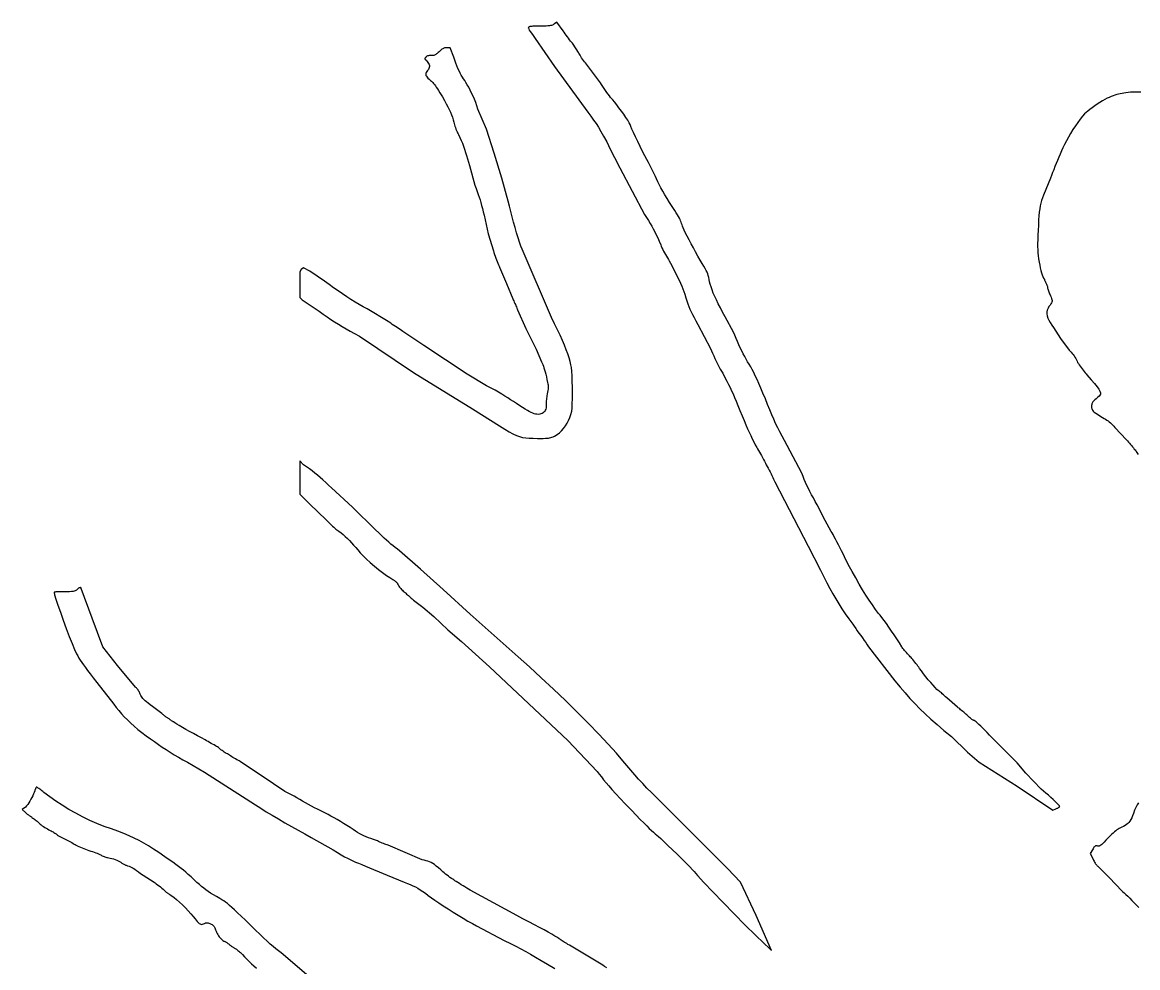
# Model space of a CAD drawing. Extents: x 0.2 to 12.9, y 0.2 to 14.
# Drawn here: x 0.15 to 4.473, y 9.396 to 13.06 of the extents above; entities that cross this region are included whole.
import ezdxf

# ---------------------------------------------------------------- set-up
doc = ezdxf.new("R2010")
doc.units = 0
doc.layers.get('0').update_dxf_attribs({"color": 5, "linetype": 'CONTINUOUS'})

msp = doc.modelspace()

# ---------------------------------------------------------------- linework, layer by layer
at = {"linetype": 'CONTINUOUS'}
for points in [[(2.2132, 13.0541), (2.2106, 13.0523), (2.2079, 13.0508), (2.205, 13.0495), (2.2017, 13.0483), (2.1978, 13.0473), (2.1931, 13.0465), (2.1874, 13.0459), (2.1804, 13.0454), (2.1721, 13.0451), (2.1622, 13.045), (2.1543, 13.045), (2.1471, 13.045), (2.1404, 13.045), (2.1344, 13.0449), (2.1291, 13.0447), (2.1245, 13.0444), (2.1207, 13.044), (2.1177, 13.0435), (2.1155, 13.0429), (2.1141, 13.042), (2.1125, 13.0412), (2.1114, 13.0402), (2.111, 13.0389), (2.1113, 13.037), (2.1126, 13.0342), (2.115, 13.0302), (2.1186, 13.0247), (2.1235, 13.0175), (2.13, 13.0084), (2.1381, 12.997), (2.2132, 12.8889), (2.3423, 12.7117), (2.3541, 12.6958), (2.3644, 12.6814), (2.3739, 12.6677), (2.3831, 12.6533), (2.3926, 12.6374), (2.4031, 12.6187), (2.415, 12.5963), (2.429, 12.569), (2.4456, 12.5358), (2.4655, 12.4955), (2.5616, 12.3153), (2.5693, 12.3031), (2.5765, 12.2916), (2.5831, 12.2806), (2.5894, 12.2698), (2.5953, 12.259), (2.6011, 12.2481), (2.6068, 12.2367), (2.6126, 12.2248), (2.6185, 12.212), (2.6246, 12.1982), (2.6267, 12.1925), (2.6292, 12.1865), (2.6321, 12.18), (2.6354, 12.1734), (2.6389, 12.1667), (2.6426, 12.1599), (2.6464, 12.1533), (2.6502, 12.1469), (2.654, 12.1408), (2.6577, 12.1351), (2.667, 12.1172), (2.6754, 12.1009), (2.6829, 12.0862), (2.6896, 12.0728), (2.6956, 12.0604), (2.7009, 12.0489), (2.7057, 12.0379), (2.71, 12.0272), (2.714, 12.0167), (2.7177, 12.006), (2.722, 11.9924), (2.7259, 11.9803), (2.7297, 11.9692), (2.7335, 11.9587), (2.7376, 11.9486), (2.7422, 11.9383), (2.7473, 11.9276), (2.7534, 11.9161), (2.7605, 11.9033), (2.7688, 11.8889), (2.8168, 11.7958), (2.8207, 11.7872), (2.825, 11.7777), (2.8296, 11.7677), (2.8346, 11.7572), (2.8397, 11.7466), (2.8449, 11.7361), (2.8501, 11.7259), (2.8553, 11.7163), (2.8602, 11.7075), (2.8649, 11.6997), (2.8733, 11.6837), (2.8807, 11.6694), (2.8873, 11.6565), (2.8933, 11.6442), (2.899, 11.6321), (2.9047, 11.6197), (2.9104, 11.6064), (2.9166, 11.5916), (2.9233, 11.5748), (2.9309, 11.5556), (2.9395, 11.5351), (2.9473, 11.5166), (2.9545, 11.5), (2.9611, 11.4849), (2.9673, 11.4711), (2.9733, 11.4583), (2.9791, 11.4461), (2.9849, 11.4345), (2.9909, 11.423), (2.997, 11.4114), (3, 11.4065), (3.0033, 11.4008), (3.0071, 11.3945), (3.011, 11.3877), (3.015, 11.3806), (3.0191, 11.3734), (3.023, 11.366), (3.0267, 11.3589), (3.0301, 11.3519), (3.033, 11.3453), (3.0367, 11.3388), (3.0405, 11.3318), (3.0443, 11.3246), (3.0481, 11.3173), (3.0518, 11.3101), (3.0553, 11.303), (3.0585, 11.2962), (3.0615, 11.2899), (3.064, 11.2842), (3.0661, 11.2793), (3.1952, 11.03), (3.2432, 10.9369), (3.2563, 10.9111), (3.2685, 10.8874), (3.2801, 10.8654), (3.2915, 10.8448), (3.3029, 10.8251), (3.3146, 10.8059), (3.3268, 10.7869), (3.3398, 10.7676), (3.3539, 10.7477), (3.3694, 10.7267), (3.3743, 10.7191), (3.3799, 10.7108), (3.3861, 10.7019), (3.3927, 10.6926), (3.3994, 10.6832), (3.4061, 10.6738), (3.4127, 10.6645), (3.4189, 10.6556), (3.4245, 10.6473), (3.4294, 10.6396), (3.5315, 10.5075), (3.5517, 10.4833), (3.5711, 10.4608), (3.5901, 10.4396), (3.6091, 10.4193), (3.6288, 10.3994), (3.6494, 10.3795), (3.6714, 10.3592), (3.6954, 10.338), (3.7217, 10.3155), (3.7508, 10.2913), (3.8138, 10.2312), (3.8589, 10.1922), (4.006, 10.0991), (4.1441, 10.006), (4.1562, 10.012), (4.1587, 10.0129), (4.1609, 10.0138), (4.1628, 10.0147), (4.1645, 10.0156), (4.1659, 10.0165), (4.1672, 10.0174), (4.1683, 10.0183), (4.1693, 10.0192), (4.1703, 10.0201), (4.1712, 10.021), (4.1699, 10.023), (4.1663, 10.027), (4.1607, 10.0326), (4.1536, 10.0395), (4.1453, 10.0473), (4.1361, 10.0556), (4.1266, 10.0641), (4.117, 10.0724), (4.1077, 10.0802), (4.0991, 10.0871), (4.039, 10.1502), (4.006, 10.1892), (3.8979, 10.2973), (3.889, 10.3069), (3.8804, 10.3159), (3.8723, 10.3242), (3.8647, 10.3316), (3.8577, 10.3382), (3.8516, 10.3438), (3.8465, 10.3483), (3.8424, 10.3516), (3.8394, 10.3537), (3.8378, 10.3544), (3.8367, 10.3546), (3.835, 10.3554), (3.8329, 10.3566), (3.8305, 10.3583), (3.8277, 10.3604), (3.8247, 10.3628), (3.8214, 10.3655), (3.818, 10.3686), (3.8144, 10.3719), (3.8108, 10.3754), (3.807, 10.379), (3.803, 10.3825), (3.7989, 10.386), (3.7947, 10.3894), (3.7905, 10.3926), (3.7866, 10.3957), (3.7829, 10.3985), (3.7797, 10.4011), (3.7769, 10.4034), (3.7748, 10.4054), (3.7327, 10.4414), (3.7282, 10.4459), (3.7238, 10.45), (3.7196, 10.4539), (3.7157, 10.4574), (3.7121, 10.4606), (3.709, 10.4633), (3.7064, 10.4655), (3.7044, 10.4671), (3.7031, 10.4681), (3.7027, 10.4685), (3.6997, 10.4701), (3.6946, 10.4746), (3.6878, 10.4816), (3.6797, 10.4905), (3.6708, 10.5008), (3.6614, 10.5119), (3.652, 10.5235), (3.6429, 10.535), (3.6347, 10.5458), (3.6276, 10.5556), (3.6247, 10.5602), (3.6213, 10.5651), (3.6176, 10.5702), (3.6136, 10.5753), (3.6096, 10.5803), (3.6056, 10.5852), (3.6016, 10.5897), (3.5979, 10.5939), (3.5945, 10.5976), (3.5916, 10.6006), (3.5879, 10.6044), (3.5841, 10.6084), (3.5803, 10.6126), (3.5765, 10.6169), (3.5728, 10.6212), (3.5693, 10.6255), (3.5661, 10.6295), (3.5631, 10.6333), (3.5606, 10.6367), (3.5586, 10.6396), (3.5492, 10.6544), (3.5394, 10.6698), (3.5293, 10.6853), (3.5191, 10.7007), (3.509, 10.7155), (3.4993, 10.7294), (3.4902, 10.742), (3.4819, 10.753), (3.4746, 10.7621), (3.4685, 10.7688), (3.4567, 10.7846), (3.4446, 10.8017), (3.4324, 10.8199), (3.4198, 10.8394), (3.4069, 10.8604), (3.3937, 10.8827), (3.38, 10.9066), (3.3659, 10.932), (3.3514, 10.9591), (3.3363, 10.988), (3.3308, 10.9998), (3.325, 11.0118), (3.3191, 11.0238), (3.3132, 11.0354), (3.3074, 11.0465), (3.302, 11.057), (3.2969, 11.0664), (3.2923, 11.0748), (3.2884, 11.0817), (3.2853, 11.0871), (3.2613, 11.1291), (3.2312, 11.1892), (3.2234, 11.2032), (3.2161, 11.2164), (3.2092, 11.229), (3.2027, 11.2412), (3.1967, 11.253), (3.191, 11.2646), (3.1857, 11.2763), (3.1806, 11.288), (3.1758, 11.3), (3.1712, 11.3123), (3.1141, 11.4204), (3.1038, 11.4387), (3.0944, 11.4559), (3.0857, 11.4724), (3.0776, 11.4886), (3.0698, 11.5049), (3.0622, 11.5216), (3.0546, 11.5392), (3.0469, 11.5579), (3.0387, 11.5783), (3.03, 11.6006), (3.0206, 11.6227), (3.0122, 11.6424), (3.0045, 11.6599), (2.9975, 11.6756), (2.991, 11.6896), (2.9848, 11.7022), (2.9789, 11.7138), (2.973, 11.7246), (2.9671, 11.7348), (2.961, 11.7447), (2.9555, 11.7542), (2.9499, 11.7644), (2.9442, 11.7753), (2.9385, 11.7866), (2.9328, 11.7984), (2.9272, 11.8105), (2.9218, 11.8227), (2.9166, 11.8349), (2.9116, 11.847), (2.9069, 11.8589), (2.8739, 11.9189), (2.8643, 11.9365), (2.8555, 11.9532), (2.8475, 11.9689), (2.8402, 11.9838), (2.8337, 11.9977), (2.828, 12.0108), (2.8232, 12.023), (2.8192, 12.0342), (2.8161, 12.0446), (2.8138, 12.0541), (2.8121, 12.0632), (2.8104, 12.0712), (2.8085, 12.0783), (2.8063, 12.0849), (2.8037, 12.0916), (2.8004, 12.0986), (2.7963, 12.1064), (2.7913, 12.1153), (2.7852, 12.1257), (2.7778, 12.1381), (2.7687, 12.1538), (2.7596, 12.1698), (2.7508, 12.1858), (2.7422, 12.2015), (2.7342, 12.2166), (2.727, 12.2307), (2.7206, 12.2434), (2.7153, 12.2545), (2.7113, 12.2636), (2.7087, 12.2703), (2.707, 12.2755), (2.7053, 12.2805), (2.7035, 12.2855), (2.7016, 12.2905), (2.6993, 12.2958), (2.6966, 12.3014), (2.6933, 12.3075), (2.6893, 12.3143), (2.6845, 12.3218), (2.6787, 12.3303), (2.6681, 12.3463), (2.6582, 12.362), (2.6488, 12.377), (2.6401, 12.3915), (2.6321, 12.4054), (2.6248, 12.4185), (2.6183, 12.4309), (2.6126, 12.4424), (2.6077, 12.4529), (2.6036, 12.4625), (2.5766, 12.5165), (2.5703, 12.5277), (2.5625, 12.5425), (2.5537, 12.5598), (2.5445, 12.5785), (2.5353, 12.5976), (2.5266, 12.616), (2.519, 12.6326), (2.513, 12.6463), (2.509, 12.656), (2.5075, 12.6607), (2.5061, 12.6642), (2.5023, 12.671), (2.4966, 12.6802), (2.4893, 12.6912), (2.4809, 12.7035), (2.4718, 12.7162), (2.4626, 12.7289), (2.4537, 12.7408), (2.4455, 12.7513), (2.4384, 12.7598), (2.4346, 12.7639), (2.4303, 12.7689), (2.4256, 12.7748), (2.4207, 12.7813), (2.4155, 12.7883), (2.4103, 12.7957), (2.4051, 12.8032), (2.4, 12.8109), (2.3951, 12.8185), (2.3904, 12.8258), (2.3363, 12.8979), (2.3327, 12.9026), (2.3289, 12.9075), (2.3251, 12.9125), (2.3214, 12.9177), (2.3179, 12.9227), (2.3147, 12.9275), (2.3119, 12.9321), (2.3094, 12.9362), (2.3075, 12.9399), (2.3063, 12.9429), (2.2853, 12.976), (2.2823, 12.9791), (2.2789, 12.983), (2.2752, 12.9876), (2.2711, 12.9926), (2.2669, 12.9981), (2.2626, 13.0039), (2.2583, 13.0098), (2.254, 13.0157), (2.25, 13.0215), (2.2462, 13.027), (2.2222, 13.0601)], [(1.7658, 12.9459), (1.7616, 12.9426), (1.758, 12.9398), (1.7549, 12.9374), (1.7522, 12.9355), (1.7496, 12.9339), (1.7472, 12.9328), (1.7447, 12.9319), (1.742, 12.9313), (1.7391, 12.931), (1.7357, 12.9309), (1.7323, 12.9309), (1.7292, 12.9309), (1.7265, 12.9308), (1.724, 12.9306), (1.7219, 12.9302), (1.72, 12.9296), (1.7183, 12.9289), (1.7169, 12.9279), (1.7157, 12.9266), (1.7147, 12.9249), (1.7131, 12.9233), (1.7118, 12.922), (1.7109, 12.9208), (1.7104, 12.9198), (1.7102, 12.9189), (1.7104, 12.918), (1.7109, 12.917), (1.7118, 12.9159), (1.7131, 12.9146), (1.7147, 12.9129), (1.7189, 12.9085), (1.7223, 12.9042), (1.7249, 12.9001), (1.7268, 12.8961), (1.7279, 12.8923), (1.7281, 12.8885), (1.7276, 12.8848), (1.7262, 12.8811), (1.7239, 12.8775), (1.7207, 12.8739), (1.7176, 12.8695), (1.7153, 12.8655), (1.7141, 12.8617), (1.7137, 12.858), (1.7143, 12.8544), (1.716, 12.8507), (1.7186, 12.847), (1.7223, 12.8432), (1.727, 12.8392), (1.7327, 12.8348), (1.7354, 12.8321), (1.7382, 12.8293), (1.7411, 12.8262), (1.7441, 12.8227), (1.7474, 12.8187), (1.7509, 12.8141), (1.7547, 12.8087), (1.759, 12.8025), (1.7636, 12.7952), (1.7688, 12.7868), (1.7781, 12.7713), (1.7862, 12.7573), (1.7933, 12.7445), (1.7995, 12.7328), (1.8048, 12.7218), (1.8094, 12.7115), (1.8134, 12.7017), (1.8169, 12.692), (1.82, 12.6824), (1.8228, 12.6727), (1.8239, 12.6679), (1.8253, 12.6628), (1.8269, 12.6574), (1.8287, 12.6519), (1.8307, 12.6464), (1.8328, 12.6411), (1.8349, 12.6361), (1.837, 12.6316), (1.839, 12.6278), (1.8408, 12.6246), (1.8461, 12.6137), (1.851, 12.6026), (1.8556, 12.5913), (1.86, 12.5798), (1.8641, 12.5679), (1.8681, 12.5559), (1.8719, 12.5435), (1.8756, 12.5308), (1.8793, 12.5178), (1.8829, 12.5045), (1.9039, 12.4294), (1.909, 12.4165), (1.9134, 12.4046), (1.9174, 12.3933), (1.9209, 12.3826), (1.9242, 12.372), (1.9273, 12.3613), (1.9303, 12.3503), (1.9333, 12.3386), (1.9365, 12.3261), (1.9399, 12.3123), (1.955, 12.2402), (1.976, 12.1742), (1.978, 12.1676), (1.9802, 12.1607), (1.9827, 12.1535), (1.9853, 12.1463), (1.988, 12.1393), (1.9907, 12.1324), (1.9933, 12.1261), (1.9958, 12.1203), (1.998, 12.1152), (2, 12.1111), (2.027, 12.048), (2.0511, 11.988), (2.0529, 11.9841), (2.0549, 11.9799), (2.057, 11.9753), (2.0591, 11.9706), (2.0612, 11.9658), (2.0632, 11.9612), (2.065, 11.9567), (2.0666, 11.9526), (2.068, 11.949), (2.0691, 11.9459), (2.1021, 11.8739), (2.1411, 11.7928), (2.1622, 11.7447), (2.1648, 11.7392), (2.1673, 11.7334), (2.1696, 11.7272), (2.1719, 11.7205), (2.1742, 11.7132), (2.1764, 11.7052), (2.1787, 11.6963), (2.1811, 11.6865), (2.1836, 11.6757), (2.1862, 11.6637), (2.187, 11.6593), (2.1876, 11.6552), (2.188, 11.6511), (2.1882, 11.647), (2.1881, 11.6426), (2.1877, 11.6379), (2.1871, 11.6327), (2.1861, 11.6269), (2.1848, 11.6202), (2.1832, 11.6126), (2.1824, 11.608), (2.1817, 11.603), (2.1812, 11.598), (2.1808, 11.5931), (2.1806, 11.5882), (2.1804, 11.5836), (2.1803, 11.5795), (2.1802, 11.5758), (2.1802, 11.5728), (2.1802, 11.5706), (2.1798, 11.5654), (2.1788, 11.5605), (2.1771, 11.5561), (2.1748, 11.5522), (2.1719, 11.5488), (2.1685, 11.5459), (2.1646, 11.5436), (2.1602, 11.5419), (2.1554, 11.5409), (2.1502, 11.5405), (2.1448, 11.5408), (2.1395, 11.5417), (2.134, 11.5431), (2.1282, 11.5452), (2.122, 11.548), (2.1151, 11.5516), (2.1075, 11.5558), (2.0988, 11.5609), (2.0891, 11.5668), (2.0781, 11.5736), (2.0652, 11.5822), (2.0534, 11.59), (2.0422, 11.5974), (2.0313, 11.6045), (2.0203, 11.6115), (2.0087, 11.6186), (1.9961, 11.6259), (1.9823, 11.6337), (1.9667, 11.6423), (1.9489, 11.6517), (1.8739, 11.6967), (1.7057, 11.8078), (1.6246, 11.8619), (1.6198, 11.8656), (1.6144, 11.8694), (1.6085, 11.8733), (1.6024, 11.8773), (1.5961, 11.8814), (1.5898, 11.8854), (1.5837, 11.8894), (1.5778, 11.8934), (1.5724, 11.8972), (1.5676, 11.9009), (1.4865, 11.9489), (1.4711, 11.9573), (1.4555, 11.9663), (1.4397, 11.9757), (1.4236, 11.9857), (1.4073, 11.9962), (1.3907, 12.0073), (1.3738, 12.019), (1.3567, 12.0311), (1.3392, 12.0438), (1.3213, 12.0571), (1.2643, 12.0961), (1.2402, 12.1081), (1.2312, 12.1021), (1.2252, 12.0931), (1.2252, 12.042), (1.2252, 11.994), (1.2342, 11.985), (1.3003, 11.9399), (1.3161, 11.9286), (1.3312, 11.9181), (1.3459, 11.9082), (1.3605, 11.8988), (1.375, 11.8896), (1.3898, 11.8807), (1.4051, 11.8718), (1.4212, 11.8628), (1.4382, 11.8535), (1.4565, 11.8438), (1.6667, 11.7027), (1.8949, 11.5616), (2, 11.4955), (2.0199, 11.4832), (2.0369, 11.4732), (2.0516, 11.4652), (2.0648, 11.4591), (2.077, 11.4546), (2.0889, 11.4514), (2.1012, 11.4493), (2.1145, 11.4481), (2.1296, 11.4476), (2.1471, 11.4474), (2.1594, 11.4475), (2.1693, 11.4475), (2.1773, 11.4477), (2.1838, 11.448), (2.1892, 11.4486), (2.1938, 11.4494), (2.1982, 11.4505), (2.2026, 11.4521), (2.2075, 11.454), (2.2132, 11.4565), (2.2229, 11.4624), (2.2319, 11.4693), (2.2403, 11.4772), (2.2481, 11.486), (2.2553, 11.4955), (2.2616, 11.5058), (2.2673, 11.5167), (2.2721, 11.5281), (2.2761, 11.5401), (2.2793, 11.5526), (2.2808, 11.565), (2.2818, 11.5817), (2.2824, 11.6015), (2.2826, 11.6233), (2.2823, 11.646), (2.2817, 11.6684), (2.2807, 11.6895), (2.2795, 11.7079), (2.278, 11.7227), (2.2763, 11.7327), (2.2731, 11.7458), (2.2691, 11.7599), (2.264, 11.775), (2.2581, 11.7912), (2.2511, 11.8086), (2.2432, 11.8272), (2.2343, 11.8472), (2.2243, 11.8686), (2.2133, 11.8915), (2.2012, 11.9159), (2.0871, 12.1802), (2.0823, 12.1925), (2.0771, 12.2076), (2.0716, 12.2249), (2.0659, 12.244), (2.0601, 12.2643), (2.0542, 12.2853), (2.0485, 12.3065), (2.043, 12.3274), (2.0378, 12.3475), (2.033, 12.3664), (2.009, 12.4565), (1.979, 12.5526), (1.9489, 12.6456), (1.9159, 12.7237), (1.912, 12.7364), (1.9074, 12.7491), (1.9024, 12.7617), (1.8971, 12.7741), (1.8915, 12.786), (1.8859, 12.7974), (1.8802, 12.8082), (1.8748, 12.8181), (1.8696, 12.827), (1.8649, 12.8348), (1.8604, 12.8407), (1.8559, 12.8474), (1.8514, 12.8549), (1.847, 12.8631), (1.8427, 12.872), (1.8385, 12.8815), (1.8344, 12.8917), (1.8304, 12.9023), (1.8265, 12.9134), (1.8228, 12.9249), (1.8078, 12.961), (1.7958, 12.961), (1.7924, 12.961), (1.7895, 12.9608), (1.7869, 12.9606), (1.7844, 12.96), (1.7819, 12.9591), (1.7794, 12.9577), (1.7766, 12.9558), (1.7735, 12.9533), (1.7699, 12.95)], [(1.2252, 11.2943), (1.2252, 11.2312), (1.2643, 11.1922), (1.3273, 11.1321), (1.3311, 11.1284), (1.3352, 11.1243), (1.3394, 11.1201), (1.3439, 11.1158), (1.3483, 11.1115), (1.3528, 11.1073), (1.3573, 11.1032), (1.3615, 11.0995), (1.3656, 11.096), (1.3694, 11.0931), (1.3775, 11.0874), (1.3856, 11.0812), (1.3937, 11.0745), (1.4018, 11.0673), (1.4099, 11.0597), (1.418, 11.0516), (1.4261, 11.043), (1.4342, 11.0341), (1.4423, 11.0247), (1.4505, 11.015), (1.4592, 11.0043), (1.4706, 10.9922), (1.484, 10.9792), (1.4989, 10.9658), (1.5146, 10.9523), (1.5307, 10.9393), (1.5464, 10.9273), (1.5612, 10.9165), (1.5744, 10.9076), (1.5856, 10.9009), (1.5882, 10.8992), (1.5906, 10.8976), (1.593, 10.896), (1.5952, 10.8944), (1.5972, 10.8926), (1.5992, 10.8907), (1.6011, 10.8886), (1.603, 10.8861), (1.6048, 10.8832), (1.6066, 10.8799), (1.6078, 10.8771), (1.6094, 10.8742), (1.6115, 10.8711), (1.614, 10.868), (1.6167, 10.8649), (1.6198, 10.8617), (1.6231, 10.8586), (1.6265, 10.8556), (1.63, 10.8526), (1.6336, 10.8498), (1.6365, 10.8471), (1.6397, 10.8441), (1.643, 10.8411), (1.6466, 10.838), (1.6502, 10.8348), (1.6537, 10.8317), (1.6573, 10.8286), (1.6606, 10.8255), (1.6638, 10.8226), (1.6667, 10.8198), (1.7027, 10.7928), (1.7447, 10.7568), (1.7988, 10.7057), (1.8529, 10.6607), (1.961, 10.5616), (2.2643, 10.2763), (2.3784, 10.1562), (2.3864, 10.1456), (2.3944, 10.1351), (2.403, 10.1243), (2.4123, 10.1128), (2.423, 10.1002), (2.4355, 10.0861), (2.45, 10.07), (2.4671, 10.0516), (2.4871, 10.0304), (2.5105, 10.006), (2.5289, 9.9869), (2.5448, 9.9706), (2.5584, 9.9569), (2.57, 9.9454), (2.58, 9.9358), (2.5886, 9.9277), (2.5961, 9.9208), (2.6029, 9.9148), (2.6094, 9.9093), (2.6156, 9.9039), (2.6243, 9.8962), (2.6369, 9.8844), (2.6524, 9.8696), (2.6699, 9.8529), (2.6881, 9.8352), (2.706, 9.8176), (2.7226, 9.8012), (2.7368, 9.7869), (2.7475, 9.7757), (2.7538, 9.7688), (2.7665, 9.7535), (2.7916, 9.7263), (2.826, 9.6901), (2.8664, 9.6484), (2.9095, 9.6044), (2.9522, 9.5612), (2.9913, 9.5222), (3.0234, 9.4906), (3.0454, 9.4696), (3.0541, 9.4625), (2.994, 9.5976), (2.9339, 9.7267), (2.8829, 9.7808), (2.6517, 10.012), (2.6285, 10.0344), (2.6076, 10.055), (2.5885, 10.0742), (2.5709, 10.0922), (2.5544, 10.1096), (2.5388, 10.1266), (2.5236, 10.1436), (2.5086, 10.161), (2.4933, 10.179), (2.4775, 10.1982), (2.4524, 10.2273), (2.4212, 10.2617), (2.3848, 10.3003), (2.3443, 10.342), (2.3007, 10.3859), (2.255, 10.4308), (2.2083, 10.4758), (2.1615, 10.5198), (2.1158, 10.5618), (2.0721, 10.6006), (1.8859, 10.7658), (1.7808, 10.8619), (1.6937, 10.9399), (1.6126, 11.012), (1.6038, 11.0183), (1.5954, 11.0245), (1.5872, 11.0308), (1.579, 11.0375), (1.5706, 11.0447), (1.5618, 11.0524), (1.5525, 11.061), (1.5425, 11.0705), (1.5315, 11.0812), (1.5195, 11.0931), (1.4294, 11.1802), (1.3483, 11.2553), (1.3369, 11.2665), (1.3259, 11.277), (1.3152, 11.2868), (1.3047, 11.296), (1.2943, 11.3048), (1.2839, 11.3132), (1.2734, 11.3214), (1.2627, 11.3293), (1.2517, 11.3373), (1.2402, 11.3453), (1.2252, 11.3604)]]:
    msp.add_lwpolyline(points, close=True, dxfattribs=at)
for points in [[(4.4846, 12.789), (4.4642, 12.7896), (4.4448, 12.7889), (4.4264, 12.7868), (4.4193, 12.7858), (4.4123, 12.7846), (4.4054, 12.7832), (4.3985, 12.7815), (4.3915, 12.7797), (4.3845, 12.7775), (4.3773, 12.775), (4.3699, 12.7723), (4.3623, 12.7692), (4.3544, 12.7658), (4.3457, 12.7608), (4.3364, 12.7552), (4.3265, 12.749), (4.3163, 12.7425), (4.3063, 12.7357), (4.2966, 12.729), (4.2876, 12.7225), (4.2795, 12.7163), (4.2726, 12.7106), (4.2673, 12.7057), (4.2588, 12.6958), (4.2499, 12.6845), (4.2406, 12.6719), (4.2312, 12.6583), (4.2218, 12.6441), (4.2128, 12.6296), (4.2042, 12.615), (4.1963, 12.6006), (4.1892, 12.5867), (4.1832, 12.5736), (4.1778, 12.5617), (4.1724, 12.5496), (4.1671, 12.5373), (4.162, 12.525), (4.1569, 12.5128), (4.1521, 12.5007), (4.1474, 12.4889), (4.143, 12.4776), (4.1389, 12.4667), (4.1351, 12.4565), (4.1081, 12.3904), (4.104, 12.3792), (4.1004, 12.3688), (4.0975, 12.3587), (4.0951, 12.3483), (4.0931, 12.3371), (4.0915, 12.3247), (4.0901, 12.3105), (4.089, 12.294), (4.088, 12.2748), (4.0871, 12.2523), (4.0863, 12.238), (4.0857, 12.2255), (4.0852, 12.2147), (4.0849, 12.205), (4.0848, 12.1963), (4.0849, 12.1883), (4.0852, 12.1805), (4.0857, 12.1728), (4.0863, 12.1648), (4.0871, 12.1562), (4.089, 12.143), (4.091, 12.1306), (4.0932, 12.119), (4.0955, 12.1082), (4.098, 12.0983), (4.1005, 12.0893), (4.1031, 12.0813), (4.1057, 12.0742), (4.1084, 12.0681), (4.1111, 12.0631), (4.1121, 12.0611), (4.1132, 12.0588), (4.1145, 12.0563), (4.1158, 12.0535), (4.1171, 12.0507), (4.1185, 12.0477), (4.1198, 12.0447), (4.121, 12.0417), (4.1221, 12.0388), (4.1231, 12.036), (4.1233, 12.0332), (4.1238, 12.03), (4.1246, 12.0266), (4.1256, 12.0229), (4.1269, 12.0191), (4.1283, 12.0153), (4.1299, 12.0114), (4.1316, 12.0075), (4.1333, 12.0037), (4.1351, 12), (4.1376, 11.9943), (4.1394, 11.9896), (4.1406, 11.9856), (4.1412, 11.9822), (4.1411, 11.979), (4.1403, 11.9758), (4.1387, 11.9723), (4.1364, 11.9684), (4.1332, 11.9637), (4.1291, 11.958), (4.1253, 11.9515), (4.1226, 11.9446), (4.1213, 11.9374), (4.1212, 11.9299), (4.1224, 11.9219), (4.1248, 11.9136), (4.1285, 11.905), (4.1334, 11.896), (4.1397, 11.8866), (4.1471, 11.8769), (4.1742, 11.8348), (4.2072, 11.7898), (4.2109, 11.7859), (4.2147, 11.7816), (4.2185, 11.7769), (4.2223, 11.772), (4.226, 11.7669), (4.2295, 11.7617), (4.2327, 11.7565), (4.2356, 11.7514), (4.2382, 11.7464), (4.2402, 11.7417), (4.2431, 11.7371), (4.2463, 11.7321), (4.2497, 11.727), (4.2534, 11.7218), (4.2571, 11.7166), (4.261, 11.7115), (4.2649, 11.7065), (4.2688, 11.7019), (4.2726, 11.6975), (4.2763, 11.6937), (4.2925, 11.6749), (4.3054, 11.6596), (4.3152, 11.6473), (4.3222, 11.6375), (4.3266, 11.6299), (4.3286, 11.6239), (4.3285, 11.619), (4.3266, 11.6148), (4.3231, 11.6108), (4.3183, 11.6066), (4.3118, 11.6009), (4.3066, 11.5962), (4.3025, 11.5924), (4.2995, 11.5892), (4.2973, 11.5863), (4.2958, 11.5837), (4.2949, 11.581), (4.2945, 11.5781), (4.2943, 11.5747), (4.2943, 11.5706), (4.2944, 11.5664), (4.2949, 11.5627), (4.296, 11.5594), (4.2979, 11.5562), (4.3007, 11.5529), (4.3047, 11.5494), (4.31, 11.5454), (4.317, 11.5407), (4.3257, 11.5351), (4.3363, 11.5285), (4.3424, 11.525), (4.348, 11.5216), (4.3532, 11.5182), (4.358, 11.5148), (4.3626, 11.5113), (4.367, 11.5076), (4.3714, 11.5036), (4.3756, 11.4993), (4.38, 11.4946), (4.3844, 11.4895), (4.4294, 11.4414), (4.4331, 11.4376), (4.4369, 11.4333), (4.4408, 11.4288), (4.4447, 11.424), (4.4486, 11.4193), (4.4524, 11.4146), (4.456, 11.4102), (4.4594, 11.4061), (4.4626, 11.4024), (4.4655, 11.3994), (4.4674, 11.3964), (4.4697, 11.3931), (4.4723, 11.3894), (4.4752, 11.3854)], [(2.4149, 9.3946), (2.4069, 9.4), (2.3994, 9.4054), (2.2703, 9.4835), (2.265, 9.4863), (2.2599, 9.4892), (2.255, 9.4921), (2.2505, 9.495), (2.2462, 9.4977), (2.2424, 9.5003), (2.2389, 9.5027), (2.2359, 9.5047), (2.2333, 9.5063), (2.2312, 9.5075), (2.2238, 9.5125), (2.214, 9.5186), (2.2022, 9.5256), (2.1882, 9.5336), (2.1723, 9.5424), (2.1545, 9.552), (2.1349, 9.5624), (2.1135, 9.5735), (2.0906, 9.5853), (2.0661, 9.5976), (1.8859, 9.6967), (1.8793, 9.7005), (1.8724, 9.7045), (1.8653, 9.7087), (1.8581, 9.713), (1.851, 9.7173), (1.8442, 9.7216), (1.8378, 9.7256), (1.832, 9.7294), (1.8269, 9.7328), (1.8228, 9.7357), (1.8181, 9.7387), (1.8129, 9.7421), (1.8074, 9.7459), (1.8018, 9.7499), (1.7962, 9.7541), (1.7906, 9.7584), (1.7853, 9.7628), (1.7803, 9.767), (1.7757, 9.771), (1.7718, 9.7748), (1.7625, 9.783), (1.7545, 9.7898), (1.7473, 9.7953), (1.7408, 9.7998), (1.7346, 9.8033), (1.7285, 9.8061), (1.7223, 9.8084), (1.7156, 9.8103), (1.7081, 9.8121), (1.6997, 9.8138), (1.5676, 9.8709), (1.5637, 9.8719), (1.5594, 9.8733), (1.5548, 9.875), (1.55, 9.8768), (1.545, 9.8788), (1.5401, 9.8808), (1.5353, 9.8829), (1.5307, 9.885), (1.5264, 9.887), (1.5225, 9.8889), (1.5113, 9.8924), (1.501, 9.8959), (1.4915, 9.8993), (1.4826, 9.9028), (1.4741, 9.9065), (1.4659, 9.9105), (1.4578, 9.9148), (1.4496, 9.9196), (1.4412, 9.925), (1.4324, 9.9309), (1.4205, 9.939), (1.4081, 9.9471), (1.3956, 9.9549), (1.383, 9.9626), (1.3705, 9.97), (1.3583, 9.977), (1.3465, 9.9836), (1.3353, 9.9896), (1.3248, 9.9952), (1.3153, 10), (1.3051, 10.0048), (1.2942, 10.01), (1.283, 10.0156), (1.2714, 10.0216), (1.2598, 10.0278), (1.2481, 10.0342), (1.2365, 10.0406), (1.2253, 10.0472), (1.2145, 10.0537), (1.2042, 10.0601), (1.1682, 10.0781), (1.1231, 10.1081), (0.994, 10.1952), (0.9901, 10.1972), (0.9858, 10.1995), (0.9812, 10.202), (0.9764, 10.2047), (0.9715, 10.2076), (0.9665, 10.2105), (0.9617, 10.2135), (0.9571, 10.2165), (0.9528, 10.2194), (0.9489, 10.2222), (0.9452, 10.2242), (0.9411, 10.2265), (0.9369, 10.229), (0.9326, 10.2317), (0.9283, 10.2346), (0.9241, 10.2376), (0.92, 10.2406), (0.9163, 10.2436), (0.9129, 10.2465), (0.9099, 10.2492), (0.9068, 10.2512), (0.9029, 10.2535), (0.8983, 10.2561), (0.8932, 10.259), (0.8878, 10.262), (0.882, 10.2652), (0.8761, 10.2686), (0.8702, 10.2721), (0.8644, 10.2757), (0.8589, 10.2793), (0.8441, 10.2868), (0.8288, 10.2948), (0.8133, 10.3031), (0.7982, 10.3114), (0.7838, 10.3194), (0.7704, 10.3271), (0.7585, 10.334), (0.7485, 10.34), (0.7408, 10.3449), (0.7357, 10.3483), (0.7346, 10.3493), (0.733, 10.3505), (0.731, 10.3518), (0.7288, 10.3532), (0.7264, 10.3547), (0.7238, 10.3564), (0.7213, 10.358), (0.7189, 10.3598), (0.7167, 10.3616), (0.7147, 10.3634), (0.7127, 10.3644), (0.7105, 10.3658), (0.708, 10.3674), (0.7054, 10.3693), (0.7027, 10.3712), (0.7, 10.3733), (0.6974, 10.3754), (0.6949, 10.3775), (0.6927, 10.3795), (0.6907, 10.3814), (0.6546, 10.4084), (0.6455, 10.4151), (0.6378, 10.4209), (0.6314, 10.426), (0.6261, 10.4305), (0.6216, 10.4347), (0.6179, 10.4387), (0.6147, 10.4427), (0.6119, 10.4468), (0.6092, 10.4514), (0.6066, 10.4565), (0.6055, 10.4593), (0.6042, 10.4624), (0.6025, 10.4657), (0.6007, 10.469), (0.5987, 10.4722), (0.5967, 10.4753), (0.5946, 10.478), (0.5925, 10.4804), (0.5905, 10.4822), (0.5886, 10.4835), (0.5195, 10.5676), (0.4625, 10.6396), (0.4204, 10.7508), (0.3784, 10.8649), (0.3782, 10.8665), (0.3777, 10.8677), (0.3768, 10.8686), (0.3757, 10.869), (0.3743, 10.869), (0.3725, 10.8685), (0.3706, 10.8676), (0.3684, 10.8662), (0.366, 10.8643), (0.3634, 10.8619), (0.3616, 10.8602), (0.3598, 10.8586), (0.3576, 10.8573), (0.3549, 10.8561), (0.3514, 10.8551), (0.3467, 10.8543), (0.3407, 10.8537), (0.3332, 10.8532), (0.3238, 10.8529), (0.3123, 10.8529), (0.3054, 10.8529), (0.299, 10.8528), (0.2933, 10.8528), (0.2882, 10.8527), (0.2838, 10.8525), (0.2801, 10.8522), (0.2772, 10.8518), (0.275, 10.8513), (0.2737, 10.8507), (0.2733, 10.8498), (0.2751, 10.8414), (0.2803, 10.8246), (0.2881, 10.8013), (0.2979, 10.7733), (0.3089, 10.7425), (0.3206, 10.7108), (0.3323, 10.6801), (0.3432, 10.6523), (0.3528, 10.6291), (0.3604, 10.6126), (0.3649, 10.6039), (0.3696, 10.5956), (0.3748, 10.5873), (0.3805, 10.5787), (0.387, 10.5694), (0.3945, 10.5592), (0.4032, 10.5476), (0.4133, 10.5344), (0.425, 10.5191), (0.4384, 10.5015), (0.5045, 10.4174), (0.5138, 10.4049), (0.5237, 10.3925), (0.5342, 10.3802), (0.5454, 10.368), (0.5574, 10.3559), (0.5702, 10.3437), (0.5839, 10.3315), (0.5985, 10.3192), (0.614, 10.3068), (0.6306, 10.2943), (0.6466, 10.2828), (0.6622, 10.2719), (0.6775, 10.2613), (0.6927, 10.251), (0.708, 10.241), (0.7234, 10.2312), (0.7391, 10.2214), (0.7554, 10.2118), (0.7722, 10.202), (0.7898, 10.1922), (0.8559, 10.1532), (1.036, 10.039), (1.0542, 10.0269), (1.0742, 10.014), (1.0959, 10.0005), (1.1189, 9.9865), (1.143, 9.9722), (1.1679, 9.9577), (1.1934, 9.9432), (1.2191, 9.9288), (1.2448, 9.9147), (1.2703, 9.9009), (1.3543, 9.8529), (1.3718, 9.8422), (1.3865, 9.8333), (1.3992, 9.826), (1.4104, 9.8198), (1.4208, 9.8146), (1.4309, 9.8098), (1.4413, 9.8053), (1.4527, 9.8007), (1.4655, 9.7956), (1.4805, 9.7898), (1.5646, 9.7538), (1.6306, 9.7267), (1.6426, 9.7223), (1.6537, 9.7179), (1.6639, 9.7134), (1.6737, 9.7086), (1.6832, 9.7035), (1.6927, 9.6977), (1.7024, 9.6914), (1.7127, 9.6842), (1.7237, 9.676), (1.7357, 9.6667), (1.7488, 9.6577), (1.7642, 9.6473), (1.7815, 9.6359), (1.8001, 9.6239), (1.8194, 9.6115), (1.8391, 9.5992), (1.8585, 9.5874), (1.8771, 9.5764), (1.8944, 9.5667), (1.9099, 9.5586), (2.018, 9.5015), (2.0417, 9.4896), (2.0628, 9.4788), (2.0823, 9.4687), (2.101, 9.4586), (2.1197, 9.4482), (2.1395, 9.4368), (2.1612, 9.4241), (2.1856, 9.4094), (2.2137, 9.3924)], [(1.2973, 9.3303), (1.1531, 9.4535), (1.1432, 9.4609), (1.133, 9.4689), (1.1224, 9.4777), (1.111, 9.4875), (1.0987, 9.4985), (1.0853, 9.511), (1.0704, 9.5251), (1.0539, 9.5411), (1.0355, 9.5592), (1.015, 9.5796), (0.9984, 9.5954), (0.9842, 9.6088), (0.9722, 9.6201), (0.962, 9.6295), (0.9531, 9.6374), (0.9452, 9.644), (0.9379, 9.6497), (0.9308, 9.6546), (0.9236, 9.6592), (0.9159, 9.6637), (0.9024, 9.6714), (0.8906, 9.6784), (0.8801, 9.6849), (0.8707, 9.6912), (0.8619, 9.6974), (0.8534, 9.7039), (0.845, 9.7107), (0.8364, 9.7181), (0.8271, 9.7264), (0.8168, 9.7357), (0.8043, 9.7473), (0.7934, 9.7572), (0.7836, 9.7658), (0.7745, 9.7735), (0.7654, 9.7808), (0.7558, 9.7881), (0.7453, 9.7958), (0.7333, 9.8043), (0.7193, 9.8142), (0.7027, 9.8258), (0.6796, 9.8418), (0.6587, 9.8558), (0.6392, 9.8681), (0.6207, 9.879), (0.6025, 9.8889), (0.584, 9.898), (0.5647, 9.9068), (0.5439, 9.9155), (0.521, 9.9244), (0.4955, 9.9339), (0.4675, 9.9436), (0.4395, 9.9547), (0.4116, 9.9669), (0.3841, 9.9802), (0.357, 9.9944), (0.3305, 10.0094), (0.3049, 10.0251), (0.2801, 10.0414), (0.2566, 10.0581), (0.2342, 10.0751), (0.2298, 10.0786), (0.2256, 10.0819), (0.2217, 10.0849), (0.218, 10.0877), (0.2147, 10.0901), (0.2117, 10.0922), (0.2092, 10.0938), (0.207, 10.0951), (0.2054, 10.0958), (0.2042, 10.0961), (0.2039, 10.0954), (0.2035, 10.0946), (0.203, 10.0934), (0.2023, 10.092), (0.2016, 10.0903), (0.2008, 10.0883), (0.2, 10.0861), (0.1991, 10.0837), (0.1982, 10.0811), (0.1961, 10.0753), (0.1936, 10.0691), (0.1906, 10.0624), (0.1872, 10.0554), (0.1836, 10.0484), (0.1796, 10.0415), (0.1754, 10.0349), (0.1711, 10.0286), (0.1667, 10.0229), (0.1622, 10.018), (0.1502, 10.009), (0.1622, 9.997), (0.1633, 9.9959), (0.1649, 9.9946), (0.1669, 9.993), (0.1691, 9.9913), (0.1716, 9.9895), (0.1741, 9.9877), (0.1766, 9.986), (0.179, 9.9844), (0.1812, 9.9831), (0.1832, 9.982), (0.1852, 9.9801), (0.1877, 9.978), (0.1906, 9.9758), (0.1938, 9.9735), (0.1971, 9.9711), (0.2005, 9.9686), (0.2039, 9.966), (0.2072, 9.9633), (0.2103, 9.9607), (0.2132, 9.958), (0.2162, 9.9552), (0.2196, 9.9522), (0.2235, 9.9492), (0.2278, 9.9461), (0.2324, 9.9429), (0.2372, 9.9398), (0.2423, 9.9367), (0.2475, 9.9337), (0.2529, 9.9307), (0.2583, 9.9279), (0.2619, 9.9261), (0.2657, 9.924), (0.2694, 9.922), (0.273, 9.9199), (0.2763, 9.9178), (0.2792, 9.9158), (0.2817, 9.914), (0.2836, 9.9124), (0.2848, 9.911), (0.2853, 9.9099), (0.3213, 9.8919), (0.3267, 9.8891), (0.332, 9.8862), (0.3372, 9.8833), (0.3422, 9.8804), (0.3468, 9.8776), (0.3512, 9.875), (0.355, 9.8727), (0.3584, 9.8706), (0.3612, 9.869), (0.3634, 9.8679), (0.4084, 9.8498), (0.4155, 9.848), (0.4224, 9.8459), (0.4289, 9.8438), (0.435, 9.8416), (0.4407, 9.8393), (0.4458, 9.8371), (0.4503, 9.8349), (0.4542, 9.8327), (0.4572, 9.8307), (0.4595, 9.8288), (0.4775, 9.8228), (0.4809, 9.8226), (0.4854, 9.8218), (0.4909, 9.8206), (0.4969, 9.8191), (0.5034, 9.8172), (0.5099, 9.815), (0.5163, 9.8127), (0.5222, 9.8101), (0.5273, 9.8075), (0.5315, 9.8048), (0.5327, 9.8038), (0.5343, 9.8027), (0.5363, 9.8015), (0.5385, 9.8001), (0.5409, 9.7988), (0.5434, 9.7974), (0.5459, 9.7961), (0.5484, 9.7949), (0.5506, 9.7938), (0.5526, 9.7928), (0.5585, 9.791), (0.564, 9.789), (0.5693, 9.7868), (0.5745, 9.7842), (0.58, 9.7812), (0.5858, 9.7774), (0.5924, 9.773), (0.5999, 9.7676), (0.6086, 9.7613), (0.6186, 9.7538), (0.6607, 9.7267), (0.6647, 9.7244), (0.6694, 9.7212), (0.6745, 9.7174), (0.68, 9.7132), (0.6854, 9.7087), (0.6907, 9.7042), (0.6956, 9.7), (0.6999, 9.6962), (0.7033, 9.693), (0.7057, 9.6907), (0.7068, 9.6897), (0.7082, 9.6886), (0.7098, 9.6873), (0.7116, 9.686), (0.7136, 9.6847), (0.7157, 9.6833), (0.7178, 9.682), (0.7198, 9.6808), (0.7218, 9.6797), (0.7237, 9.6787), (0.7302, 9.6746), (0.7386, 9.6681), (0.7484, 9.6597), (0.7593, 9.6498), (0.7706, 9.6389), (0.7821, 9.6274), (0.7932, 9.6159), (0.8035, 9.6048), (0.8125, 9.5945), (0.8198, 9.5856), (0.8242, 9.5797), (0.8282, 9.5748), (0.8319, 9.5707), (0.8355, 9.5676), (0.839, 9.5653), (0.8423, 9.564), (0.8456, 9.5635), (0.8489, 9.564), (0.8523, 9.5653), (0.8559, 9.5676), (0.8583, 9.5684), (0.8604, 9.569), (0.8621, 9.5695), (0.8637, 9.5697), (0.8652, 9.5698), (0.8669, 9.5697), (0.8687, 9.5695), (0.8709, 9.569), (0.8736, 9.5684), (0.8769, 9.5676), (0.8818, 9.565), (0.8857, 9.5627), (0.8889, 9.5605), (0.8914, 9.5583), (0.8934, 9.5559), (0.895, 9.5533), (0.8965, 9.5503), (0.8978, 9.5467), (0.8993, 9.5425), (0.9009, 9.5375), (0.9029, 9.533), (0.9052, 9.5286), (0.9078, 9.5242), (0.9106, 9.5199), (0.9137, 9.5158), (0.9169, 9.5118), (0.9203, 9.5081), (0.9238, 9.5046), (0.9273, 9.5014), (0.9309, 9.4985), (0.9327, 9.4983), (0.9346, 9.4978), (0.9364, 9.497), (0.9383, 9.496), (0.9403, 9.4947), (0.9424, 9.4933), (0.9446, 9.4917), (0.9469, 9.49), (0.9493, 9.4883), (0.9519, 9.4865), (0.9538, 9.4847), (0.9559, 9.4829), (0.958, 9.4812), (0.9602, 9.4795), (0.9625, 9.4779), (0.9647, 9.4763), (0.9669, 9.4749), (0.9691, 9.4736), (0.9711, 9.4725), (0.973, 9.4715), (0.9749, 9.4704), (0.9772, 9.469), (0.9798, 9.4672), (0.9827, 9.4652), (0.9857, 9.4628), (0.989, 9.4602), (0.9923, 9.4574), (0.9958, 9.4543), (0.9994, 9.451), (1.003, 9.4474), (1.0114, 9.4384), (1.0202, 9.4292), (1.0293, 9.4201), (1.0386, 9.4111), (1.048, 9.4024), (1.0575, 9.394)], [(4.4756, 10.0353), (4.4705, 10.0266), (4.4656, 10.0168), (4.461, 10.006), (4.4565, 9.994), (4.4529, 9.9848), (4.4495, 9.9768), (4.446, 9.97), (4.4423, 9.9642), (4.4384, 9.9591), (4.4342, 9.9546), (4.4295, 9.9507), (4.4242, 9.947), (4.4182, 9.9435), (4.4114, 9.9399), (4.4063, 9.938), (4.4015, 9.9359), (4.3969, 9.9333), (4.3924, 9.9303), (4.3878, 9.9268), (4.3829, 9.9226), (4.3776, 9.9178), (4.3716, 9.9121), (4.365, 9.9055), (4.3574, 9.8979), (4.3499, 9.8897), (4.3435, 9.8829), (4.3381, 9.8776), (4.3335, 9.8735), (4.3296, 9.8705), (4.3262, 9.8685), (4.3233, 9.8674), (4.3205, 9.8669), (4.3179, 9.8672), (4.3153, 9.8679), (4.3129, 9.8679), (4.3109, 9.8677), (4.3091, 9.8675), (4.3077, 9.8669), (4.3063, 9.866), (4.3049, 9.8646), (4.3035, 9.8627), (4.3018, 9.8602), (4.2998, 9.8569), (4.2973, 9.8529), (4.2883, 9.8378), (4.3003, 9.8168), (4.3021, 9.8125), (4.3039, 9.8085), (4.3058, 9.8048), (4.3077, 9.8015), (4.3097, 9.7984), (4.3118, 9.7956), (4.3139, 9.7931), (4.3163, 9.7908), (4.3187, 9.7887), (4.3213, 9.7868), (4.3634, 9.7447), (4.4114, 9.6937), (4.4156, 9.6903), (4.421, 9.6856), (4.4272, 9.6798), (4.4344, 9.6729), (4.4422, 9.6652), (4.4505, 9.6567), (4.4593, 9.6477), (4.4683, 9.6382), (4.4774, 9.6285)]]:
    msp.add_lwpolyline(points, dxfattribs=at)

doc.saveas('drawing.dxf')
